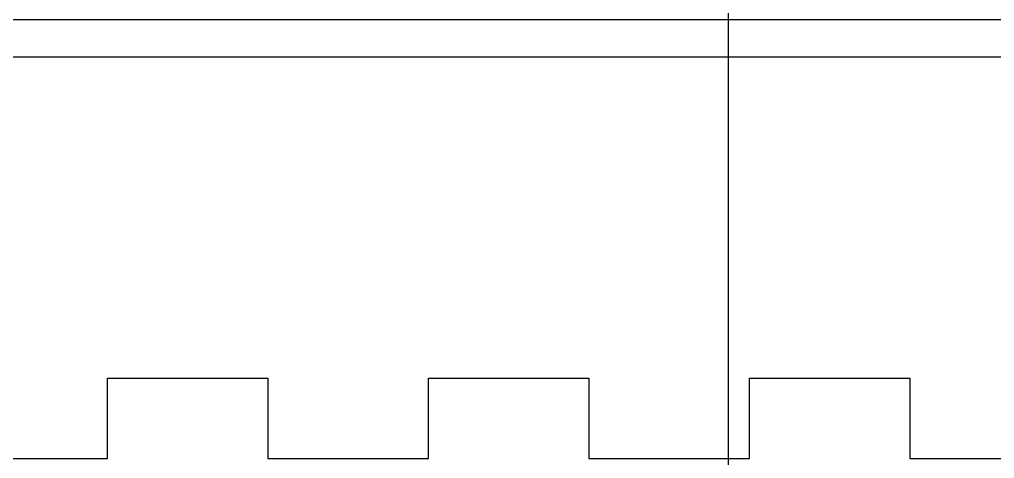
# Model space of a CAD drawing. Header units: millimetres. Extents: x -118 to 978, y -2247 to 617.
# Drawn here: x 656.9 to 729.8, y 252.4 to 285.2 of the extents above; entities that cross this region are included whole.
import ezdxf

# ---------------------------------------------------------------- set-up
doc = ezdxf.new("R2010")
doc.units = ezdxf.units.MM
doc.layers.add('TabGuides', color=3, linetype='Continuous')
doc.layers.add('text', color=5, linetype='Continuous')

# ---------------------------------------------------------------- blocks, each defined once
blk = doc.blocks.new('Front Panel')
for p, q in [((211.5, 0), (420, 0)), ((211.5, 0), (420, 0)), ((211.5, 0), (420, 0)), ((211.5, 0), (420, 0)), ((211.5, 0), (420, 0)), ((211.5, 0), (420, 0)), ((211.5, 0), (420, 0)), ((211.5, 0), (420, 0)), ((211.5, 0), (420, 0)), ((211.5, 0), (420, 0)), ((211.5, 0), (420, 0)), ((211.5, 0), (420, 0)), ((211.5, 0), (420, 0)), ((211.5, 0), (420, 0)), ((211.5, 0), (420, 0)), ((211.5, 0), (420, 0)), ((211.5, 0), (420, 0)), ((211.5, 0), (420, 0)), ((211.5, 0), (420, 0)), ((211.5, 0), (420, 0)), ((211.5, 0), (420, 0)), ((211.5, 0), (420, 0)), ((211.5, 0), (420, 0)), ((211.5, 0), (420, 0)), ((211.5, 0), (420, 0)), ((211.5, 0), (420, 0)), ((211.5, 0), (420, 0)), ((211.5, 0), (420, 0)), ((211.5, 0), (420, 0)), ((211.5, 0), (420, 0)), ((228, -32.798), (228, -26.798)), ((228, -26.798), (240, -26.798)), ((228, -32.798), (228, -26.798)), ((228, -26.798), (240, -26.798)), ((228, -32.798), (228, -26.798)), ((228, -26.798), (240, -26.798)), ((228, -32.798), (228, -26.798)), ((228, -26.798), (240, -26.798)), ((228, -32.798), (228, -26.798)), ((228, -26.798), (240, -26.798)), ((228, -32.798), (228, -26.798)), ((228, -26.798), (240, -26.798)), ((228, -32.798), (228, -26.798)), ((228, -26.798), (240, -26.798)), ((228, -32.798), (228, -26.798)), ((228, -26.798), (240, -26.798)), ((228, -32.798), (228, -26.798)), ((228, -26.798), (240, -26.798)), ((228, -32.798), (228, -26.798)), ((228, -26.798), (240, -26.798)), ((228, -32.798), (228, -26.798)), ((228, -26.798), (240, -26.798)), ((228, -32.798), (228, -26.798)), ((228, -26.798), (240, -26.798)), ((228, -32.798), (228, -26.798)), ((228, -26.798), (240, -26.798)), ((228, -32.798), (228, -26.798)), ((228, -26.798), (240, -26.798)), ((228, -32.798), (228, -26.798)), ((228, -26.798), (240, -26.798)), ((228, -32.798), (228, -26.798)), ((228, -26.798), (240, -26.798)), ((228, -32.798), (228, -26.798)), ((228, -26.798), (240, -26.798)), ((228, -32.798), (228, -26.798)), ((228, -26.798), (240, -26.798)), ((228, -32.798), (228, -26.798)), ((228, -26.798), (240, -26.798)), ((228, -32.798), (228, -26.798)), ((228, -26.798), (240, -26.798)), ((228, -32.798), (228, -26.798)), ((228, -26.798), (240, -26.798)), ((228, -32.798), (228, -26.798)), ((228, -26.798), (240, -26.798)), ((228, -32.798), (228, -26.798)), ((228, -26.798), (240, -26.798)), ((228, -32.798), (228, -26.798)), ((228, -26.798), (240, -26.798)), ((228, -32.798), (228, -26.798)), ((228, -26.798), (240, -26.798)), ((228, -32.798), (228, -26.798)), ((228, -26.798), (240, -26.798)), ((228, -32.798), (228, -26.798)), ((228, -26.798), (240, -26.798)), ((228, -32.798), (228, -26.798)), ((228, -26.798), (240, -26.798)), ((228, -32.798), (228, -26.798)), ((228, -26.798), (240, -26.798)), ((228, -32.798), (228, -26.798)), ((228, -26.798), (240, -26.798)), ((240, -26.798), (240, -32.798)), ((240, -26.798), (240, -32.798)), ((240, -26.798), (240, -32.798)), ((240, -26.798), (240, -32.798)), ((240, -26.798), (240, -32.798)), ((240, -26.798), (240, -32.798)), ((240, -26.798), (240, -32.798)), ((240, -26.798), (240, -32.798)), ((240, -26.798), (240, -32.798)), ((240, -26.798), (240, -32.798)), ((240, -26.798), (240, -32.798)), ((240, -26.798), (240, -32.798)), ((240, -26.798), (240, -32.798)), ((240, -26.798), (240, -32.798)), ((240, -26.798), (240, -32.798)), ((240, -26.798), (240, -32.798)), ((240, -26.798), (240, -32.798)), ((240, -26.798), (240, -32.798)), ((240, -26.798), (240, -32.798)), ((240, -26.798), (240, -32.798)), ((240, -26.798), (240, -32.798)), ((240, -26.798), (240, -32.798)), ((240, -26.798), (240, -32.798)), ((240, -26.798), (240, -32.798)), ((240, -26.798), (240, -32.798)), ((240, -26.798), (240, -32.798)), ((240, -26.798), (240, -32.798)), ((240, -26.798), (240, -32.798)), ((240, -26.798), (240, -32.798)), ((240, -26.798), (240, -32.798)), ((252, -32.798), (252, -26.798)), ((252, -26.798), (264, -26.798)), ((252, -32.798), (252, -26.798)), ((252, -26.798), (264, -26.798)), ((252, -32.798), (252, -26.798)), ((252, -26.798), (264, -26.798)), ((252, -32.798), (252, -26.798)), ((252, -26.798), (264, -26.798)), ((252, -32.798), (252, -26.798)), ((252, -26.798), (264, -26.798)), ((252, -32.798), (252, -26.798)), ((252, -26.798), (264, -26.798)), ((252, -32.798), (252, -26.798)), ((252, -26.798), (264, -26.798)), ((252, -32.798), (252, -26.798)), ((252, -26.798), (264, -26.798)), ((252, -32.798), (252, -26.798)), ((252, -26.798), (264, -26.798)), ((252, -32.798), (252, -26.798)), ((252, -26.798), (264, -26.798)), ((252, -32.798), (252, -26.798)), ((252, -26.798), (264, -26.798)), ((252, -32.798), (252, -26.798)), ((252, -26.798), (264, -26.798)), ((252, -32.798), (252, -26.798)), ((252, -26.798), (264, -26.798)), ((252, -32.798), (252, -26.798)), ((252, -26.798), (264, -26.798)), ((252, -32.798), (252, -26.798)), ((252, -26.798), (264, -26.798)), ((252, -32.798), (252, -26.798)), ((252, -26.798), (264, -26.798)), ((252, -32.798), (252, -26.798)), ((252, -26.798), (264, -26.798)), ((252, -32.798), (252, -26.798)), ((252, -26.798), (264, -26.798)), ((252, -32.798), (252, -26.798)), ((252, -26.798), (264, -26.798)), ((252, -32.798), (252, -26.798)), ((252, -26.798), (264, -26.798)), ((252, -32.798), (252, -26.798)), ((252, -26.798), (264, -26.798)), ((252, -32.798), (252, -26.798)), ((252, -26.798), (264, -26.798)), ((252, -32.798), (252, -26.798)), ((252, -26.798), (264, -26.798)), ((252, -32.798), (252, -26.798)), ((252, -26.798), (264, -26.798)), ((252, -32.798), (252, -26.798)), ((252, -26.798), (264, -26.798)), ((252, -32.798), (252, -26.798)), ((252, -26.798), (264, -26.798)), ((252, -32.798), (252, -26.798)), ((252, -26.798), (264, -26.798)), ((252, -32.798), (252, -26.798)), ((252, -26.798), (264, -26.798)), ((252, -32.798), (252, -26.798)), ((252, -26.798), (264, -26.798)), ((252, -32.798), (252, -26.798)), ((252, -26.798), (264, -26.798)), ((264, -26.798), (264, -32.798)), ((264, -26.798), (264, -32.798)), ((264, -26.798), (264, -32.798)), ((264, -26.798), (264, -32.798)), ((264, -26.798), (264, -32.798)), ((264, -26.798), (264, -32.798)), ((264, -26.798), (264, -32.798)), ((264, -26.798), (264, -32.798)), ((264, -26.798), (264, -32.798)), ((264, -26.798), (264, -32.798)), ((264, -26.798), (264, -32.798)), ((264, -26.798), (264, -32.798)), ((264, -26.798), (264, -32.798)), ((264, -26.798), (264, -32.798)), ((264, -26.798), (264, -32.798)), ((264, -26.798), (264, -32.798)), ((264, -26.798), (264, -32.798)), ((264, -26.798), (264, -32.798)), ((264, -26.798), (264, -32.798)), ((264, -26.798), (264, -32.798)), ((264, -26.798), (264, -32.798)), ((264, -26.798), (264, -32.798)), ((264, -26.798), (264, -32.798)), ((264, -26.798), (264, -32.798)), ((264, -26.798), (264, -32.798)), ((264, -26.798), (264, -32.798)), ((264, -26.798), (264, -32.798)), ((264, -26.798), (264, -32.798)), ((264, -26.798), (264, -32.798)), ((264, -26.798), (264, -32.798)), ((276, -32.798), (276, -26.798)), ((276, -26.798), (288, -26.798)), ((276, -32.798), (276, -26.798)), ((276, -26.798), (288, -26.798)), ((276, -32.798), (276, -26.798)), ((276, -26.798), (288, -26.798)), ((276, -32.798), (276, -26.798)), ((276, -26.798), (288, -26.798)), ((276, -32.798), (276, -26.798)), ((276, -26.798), (288, -26.798)), ((276, -32.798), (276, -26.798)), ((276, -26.798), (288, -26.798)), ((276, -32.798), (276, -26.798)), ((276, -26.798), (288, -26.798)), ((276, -32.798), (276, -26.798)), ((276, -26.798), (288, -26.798)), ((276, -32.798), (276, -26.798)), ((276, -26.798), (288, -26.798)), ((276, -32.798), (276, -26.798)), ((276, -26.798), (288, -26.798)), ((276, -32.798), (276, -26.798)), ((276, -26.798), (288, -26.798)), ((276, -32.798), (276, -26.798)), ((276, -26.798), (288, -26.798)), ((276, -32.798), (276, -26.798)), ((276, -26.798), (288, -26.798)), ((276, -32.798), (276, -26.798)), ((276, -26.798), (288, -26.798)), ((276, -32.798), (276, -26.798)), ((276, -26.798), (288, -26.798)), ((276, -32.798), (276, -26.798)), ((276, -26.798), (288, -26.798)), ((276, -32.798), (276, -26.798)), ((276, -26.798), (288, -26.798)), ((276, -32.798), (276, -26.798)), ((276, -26.798), (288, -26.798)), ((276, -32.798), (276, -26.798)), ((276, -26.798), (288, -26.798)), ((276, -32.798), (276, -26.798)), ((276, -26.798), (288, -26.798)), ((276, -32.798), (276, -26.798)), ((276, -26.798), (288, -26.798)), ((276, -32.798), (276, -26.798)), ((276, -26.798), (288, -26.798)), ((276, -32.798), (276, -26.798)), ((276, -26.798), (288, -26.798)), ((276, -32.798), (276, -26.798)), ((276, -26.798), (288, -26.798)), ((276, -32.798), (276, -26.798)), ((276, -26.798), (288, -26.798)), ((276, -32.798), (276, -26.798)), ((276, -26.798), (288, -26.798)), ((276, -32.798), (276, -26.798)), ((276, -26.798), (288, -26.798)), ((276, -32.798), (276, -26.798)), ((276, -26.798), (288, -26.798)), ((276, -32.798), (276, -26.798)), ((276, -26.798), (288, -26.798)), ((276, -32.798), (276, -26.798)), ((276, -26.798), (288, -26.798)), ((288, -26.798), (288, -32.798)), ((288, -26.798), (288, -32.798)), ((288, -26.798), (288, -32.798)), ((288, -26.798), (288, -32.798)), ((288, -26.798), (288, -32.798)), ((288, -26.798), (288, -32.798)), ((288, -26.798), (288, -32.798)), ((288, -26.798), (288, -32.798)), ((288, -26.798), (288, -32.798)), ((288, -26.798), (288, -32.798)), ((288, -26.798), (288, -32.798)), ((288, -26.798), (288, -32.798)), ((288, -26.798), (288, -32.798)), ((288, -26.798), (288, -32.798)), ((288, -26.798), (288, -32.798)), ((288, -26.798), (288, -32.798)), ((288, -26.798), (288, -32.798)), ((288, -26.798), (288, -32.798)), ((288, -26.798), (288, -32.798)), ((288, -26.798), (288, -32.798)), ((288, -26.798), (288, -32.798)), ((288, -26.798), (288, -32.798)), ((288, -26.798), (288, -32.798)), ((288, -26.798), (288, -32.798)), ((288, -26.798), (288, -32.798)), ((288, -26.798), (288, -32.798)), ((288, -26.798), (288, -32.798)), ((288, -26.798), (288, -32.798)), ((288, -26.798), (288, -32.798)), ((288, -26.798), (288, -32.798)), ((216, -32.798), (228, -32.798)), ((216, -32.798), (228, -32.798)), ((216, -32.798), (228, -32.798)), ((216, -32.798), (228, -32.798)), ((216, -32.798), (228, -32.798)), ((216, -32.798), (228, -32.798)), ((216, -32.798), (228, -32.798)), ((216, -32.798), (228, -32.798)), ((216, -32.798), (228, -32.798)), ((216, -32.798), (228, -32.798)), ((216, -32.798), (228, -32.798)), ((216, -32.798), (228, -32.798)), ((216, -32.798), (228, -32.798)), ((216, -32.798), (228, -32.798)), ((216, -32.798), (228, -32.798)), ((216, -32.798), (228, -32.798)), ((216, -32.798), (228, -32.798)), ((216, -32.798), (228, -32.798)), ((216, -32.798), (228, -32.798)), ((216, -32.798), (228, -32.798)), ((216, -32.798), (228, -32.798)), ((216, -32.798), (228, -32.798)), ((216, -32.798), (228, -32.798)), ((216, -32.798), (228, -32.798)), ((216, -32.798), (228, -32.798)), ((216, -32.798), (228, -32.798)), ((216, -32.798), (228, -32.798)), ((216, -32.798), (228, -32.798)), ((216, -32.798), (228, -32.798)), ((216, -32.798), (228, -32.798)), ((240, -32.798), (252, -32.798)), ((240, -32.798), (252, -32.798)), ((240, -32.798), (252, -32.798)), ((240, -32.798), (252, -32.798)), ((240, -32.798), (252, -32.798)), ((240, -32.798), (252, -32.798)), ((240, -32.798), (252, -32.798)), ((240, -32.798), (252, -32.798)), ((240, -32.798), (252, -32.798)), ((240, -32.798), (252, -32.798)), ((240, -32.798), (252, -32.798)), ((240, -32.798), (252, -32.798)), ((240, -32.798), (252, -32.798)), ((240, -32.798), (252, -32.798)), ((240, -32.798), (252, -32.798)), ((240, -32.798), (252, -32.798)), ((240, -32.798), (252, -32.798)), ((240, -32.798), (252, -32.798)), ((240, -32.798), (252, -32.798)), ((240, -32.798), (252, -32.798)), ((240, -32.798), (252, -32.798)), ((240, -32.798), (252, -32.798)), ((240, -32.798), (252, -32.798)), ((240, -32.798), (252, -32.798)), ((240, -32.798), (252, -32.798)), ((240, -32.798), (252, -32.798)), ((240, -32.798), (252, -32.798)), ((240, -32.798), (252, -32.798)), ((240, -32.798), (252, -32.798)), ((240, -32.798), (252, -32.798)), ((264, -32.798), (276, -32.798)), ((264, -32.798), (276, -32.798)), ((264, -32.798), (276, -32.798)), ((264, -32.798), (276, -32.798)), ((264, -32.798), (276, -32.798)), ((264, -32.798), (276, -32.798)), ((264, -32.798), (276, -32.798)), ((264, -32.798), (276, -32.798)), ((264, -32.798), (276, -32.798)), ((264, -32.798), (276, -32.798)), ((264, -32.798), (276, -32.798)), ((264, -32.798), (276, -32.798)), ((264, -32.798), (276, -32.798)), ((264, -32.798), (276, -32.798)), ((264, -32.798), (276, -32.798)), ((264, -32.798), (276, -32.798)), ((264, -32.798), (276, -32.798)), ((264, -32.798), (276, -32.798)), ((264, -32.798), (276, -32.798)), ((264, -32.798), (276, -32.798)), ((264, -32.798), (276, -32.798)), ((264, -32.798), (276, -32.798)), ((264, -32.798), (276, -32.798)), ((264, -32.798), (276, -32.798)), ((264, -32.798), (276, -32.798)), ((264, -32.798), (276, -32.798)), ((264, -32.798), (276, -32.798)), ((264, -32.798), (276, -32.798)), ((264, -32.798), (276, -32.798)), ((264, -32.798), (276, -32.798)), ((288, -32.798), (300, -32.798)), ((288, -32.798), (300, -32.798)), ((288, -32.798), (300, -32.798)), ((288, -32.798), (300, -32.798)), ((288, -32.798), (300, -32.798)), ((288, -32.798), (300, -32.798)), ((288, -32.798), (300, -32.798)), ((288, -32.798), (300, -32.798)), ((288, -32.798), (300, -32.798)), ((288, -32.798), (300, -32.798)), ((288, -32.798), (300, -32.798)), ((288, -32.798), (300, -32.798)), ((288, -32.798), (300, -32.798)), ((288, -32.798), (300, -32.798)), ((288, -32.798), (300, -32.798)), ((288, -32.798), (300, -32.798)), ((288, -32.798), (300, -32.798)), ((288, -32.798), (300, -32.798)), ((288, -32.798), (300, -32.798)), ((288, -32.798), (300, -32.798)), ((288, -32.798), (300, -32.798)), ((288, -32.798), (300, -32.798)), ((288, -32.798), (300, -32.798)), ((288, -32.798), (300, -32.798)), ((288, -32.798), (300, -32.798)), ((288, -32.798), (300, -32.798)), ((288, -32.798), (300, -32.798)), ((288, -32.798), (300, -32.798)), ((288, -32.798), (300, -32.798)), ((288, -32.798), (300, -32.798))]:
    blk.add_line(p, q)
at = {"layer": 'text'}
blk.add_line((0, -2.798), (420, -2.798), dxfattribs=at)
blk.add_line((0, -2.798), (420, -2.798), dxfattribs=at)
blk.add_line((0, -2.798), (420, -2.798), dxfattribs=at)
blk.add_line((0, -2.798), (420, -2.798), dxfattribs=at)
blk.add_line((0, -2.798), (420, -2.798), dxfattribs=at)
blk.add_line((0, -2.798), (420, -2.798), dxfattribs=at)
blk.add_line((0, -2.798), (420, -2.798), dxfattribs=at)
blk.add_line((0, -2.798), (420, -2.798), dxfattribs=at)
blk.add_line((0, -2.798), (420, -2.798), dxfattribs=at)
blk.add_line((0, -2.798), (420, -2.798), dxfattribs=at)
blk.add_line((0, -2.798), (420, -2.798), dxfattribs=at)
blk.add_line((0, -2.798), (420, -2.798), dxfattribs=at)
blk.add_line((0, -2.798), (420, -2.798), dxfattribs=at)
blk.add_line((0, -2.798), (420, -2.798), dxfattribs=at)
blk.add_line((0, -2.798), (420, -2.798), dxfattribs=at)
blk.add_line((0, -2.798), (420, -2.798), dxfattribs=at)
blk.add_line((0, -2.798), (420, -2.798), dxfattribs=at)
blk.add_line((0, -2.798), (420, -2.798), dxfattribs=at)
blk.add_line((0, -2.798), (420, -2.798), dxfattribs=at)
blk.add_line((0, -2.798), (420, -2.798), dxfattribs=at)
blk.add_line((0, -2.798), (420, -2.798), dxfattribs=at)
blk.add_line((0, -2.798), (420, -2.798), dxfattribs=at)
blk.add_line((0, -2.798), (420, -2.798), dxfattribs=at)
blk.add_line((0, -2.798), (420, -2.798), dxfattribs=at)
blk.add_line((0, -2.798), (420, -2.798), dxfattribs=at)
blk.add_line((0, -2.798), (420, -2.798), dxfattribs=at)
blk.add_line((0, -2.798), (420, -2.798), dxfattribs=at)
blk.add_line((0, -2.798), (420, -2.798), dxfattribs=at)
blk.add_line((0, -2.798), (420, -2.798), dxfattribs=at)
blk.add_line((0, -2.798), (420, -2.798), dxfattribs=at)

msp = doc.modelspace()

# ---------------------------------------------------------------- linework, layer by layer
at = {"layer": 'TabGuides'}
msp.add_xline((709.9329, 86.7372), (0, 1), dxfattribs=at)

# ---------------------------------------------------------------- block references
msp.add_blockref('Front Panel', (435.5074, 285.1881))

doc.saveas('drawing.dxf')
